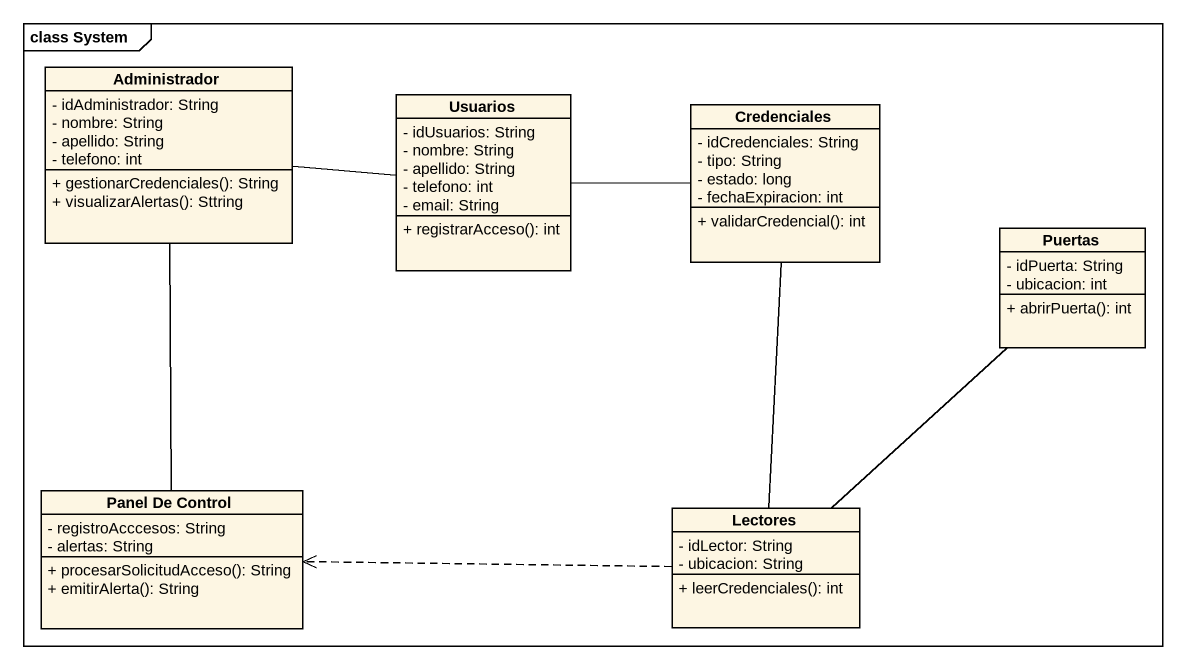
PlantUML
@startuml
mainframe class System
hide circle
hide empty members
skinparam classAttributeIconSize 0
class Administrador {
  - idAdministrador: String
  - nombre: String
  - apellido: String
  - telefono: int
  + gestionarCredenciales(): String
  + visualizarAlertas(): Sttring
}
class Usuarios {
  - idUsuarios: String
  - nombre: String
  - apellido: String
  - telefono: int
  - email: String
  + registrarAcceso(): int
}
class Credenciales {
  - idCredenciales: String
  - tipo: String
  - estado: long
  - fechaExpiracion: int
  + validarCredencial(): int
}
class Puertas {
  - idPuerta: String
  - ubicacion: int
  + abrirPuerta(): int
}
class "Panel De Control" as Panel_De_Control {
  - registroAcccesos: String
  - alertas: String
  + procesarSolicitudAcceso(): String
  + emitirAlerta(): String
}
class Lectores {
  - idLector: String
  - ubicacion: String
  + leerCredenciales(): int
}
Administrador -right- Usuarios
Usuarios -right- Credenciales
Credenciales -- Lectores
Panel_De_Control -up- Administrador
Lectores -up- Puertas
Lectores .left.> Panel_De_Control
@enduml
